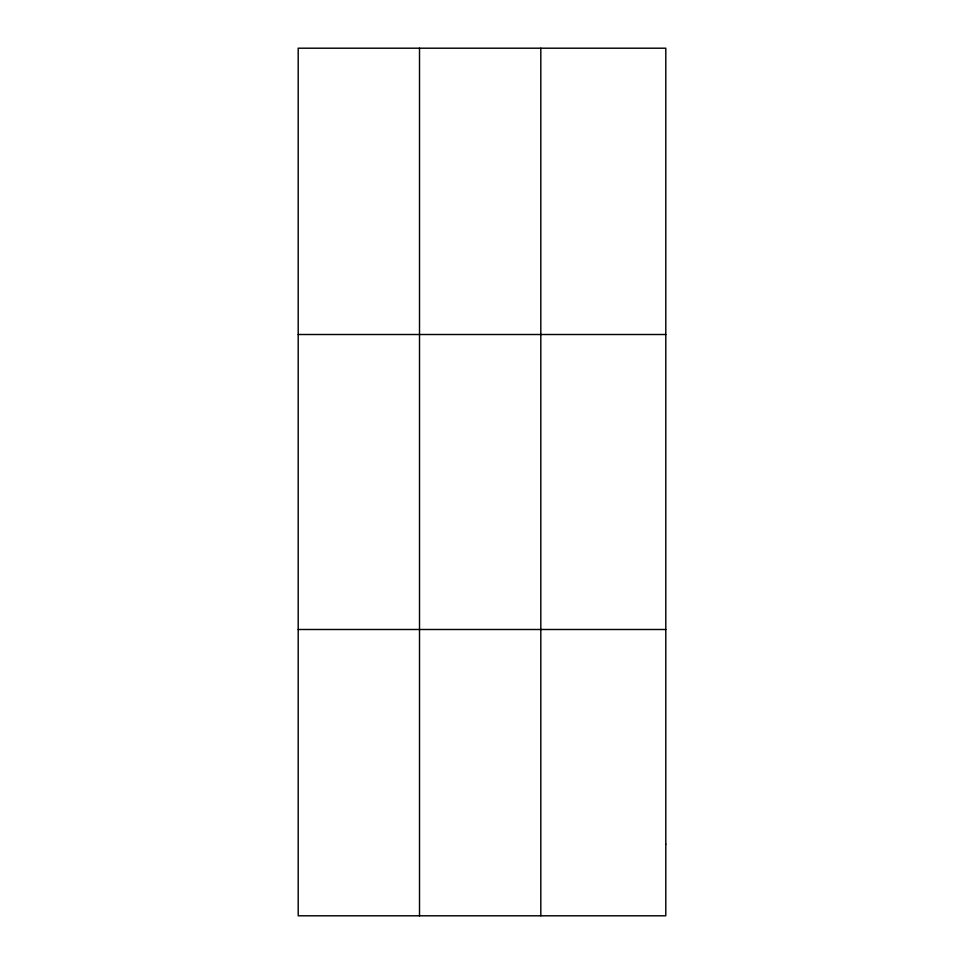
<?xml version="1.0" encoding="UTF-8"?>
<svg xmlns="http://www.w3.org/2000/svg" width="964" height="964" viewBox="0 0 964 964"><rect width="100%" height="100%" fill="white"/><g stroke="black" fill="none" stroke-linecap="round" stroke-linejoin="round"><path stroke-width="1.45" d="M419.509 48.2L419.509 915.8M540.816 48.2L540.816 915.8M298.201 334.508L665.799 334.508M298.201 629.492L665.799 629.492M665.799 844.223L665.799 915.8L298.201 915.8L298.201 48.2L665.799 48.2L665.799 844.223"/></g></svg>
